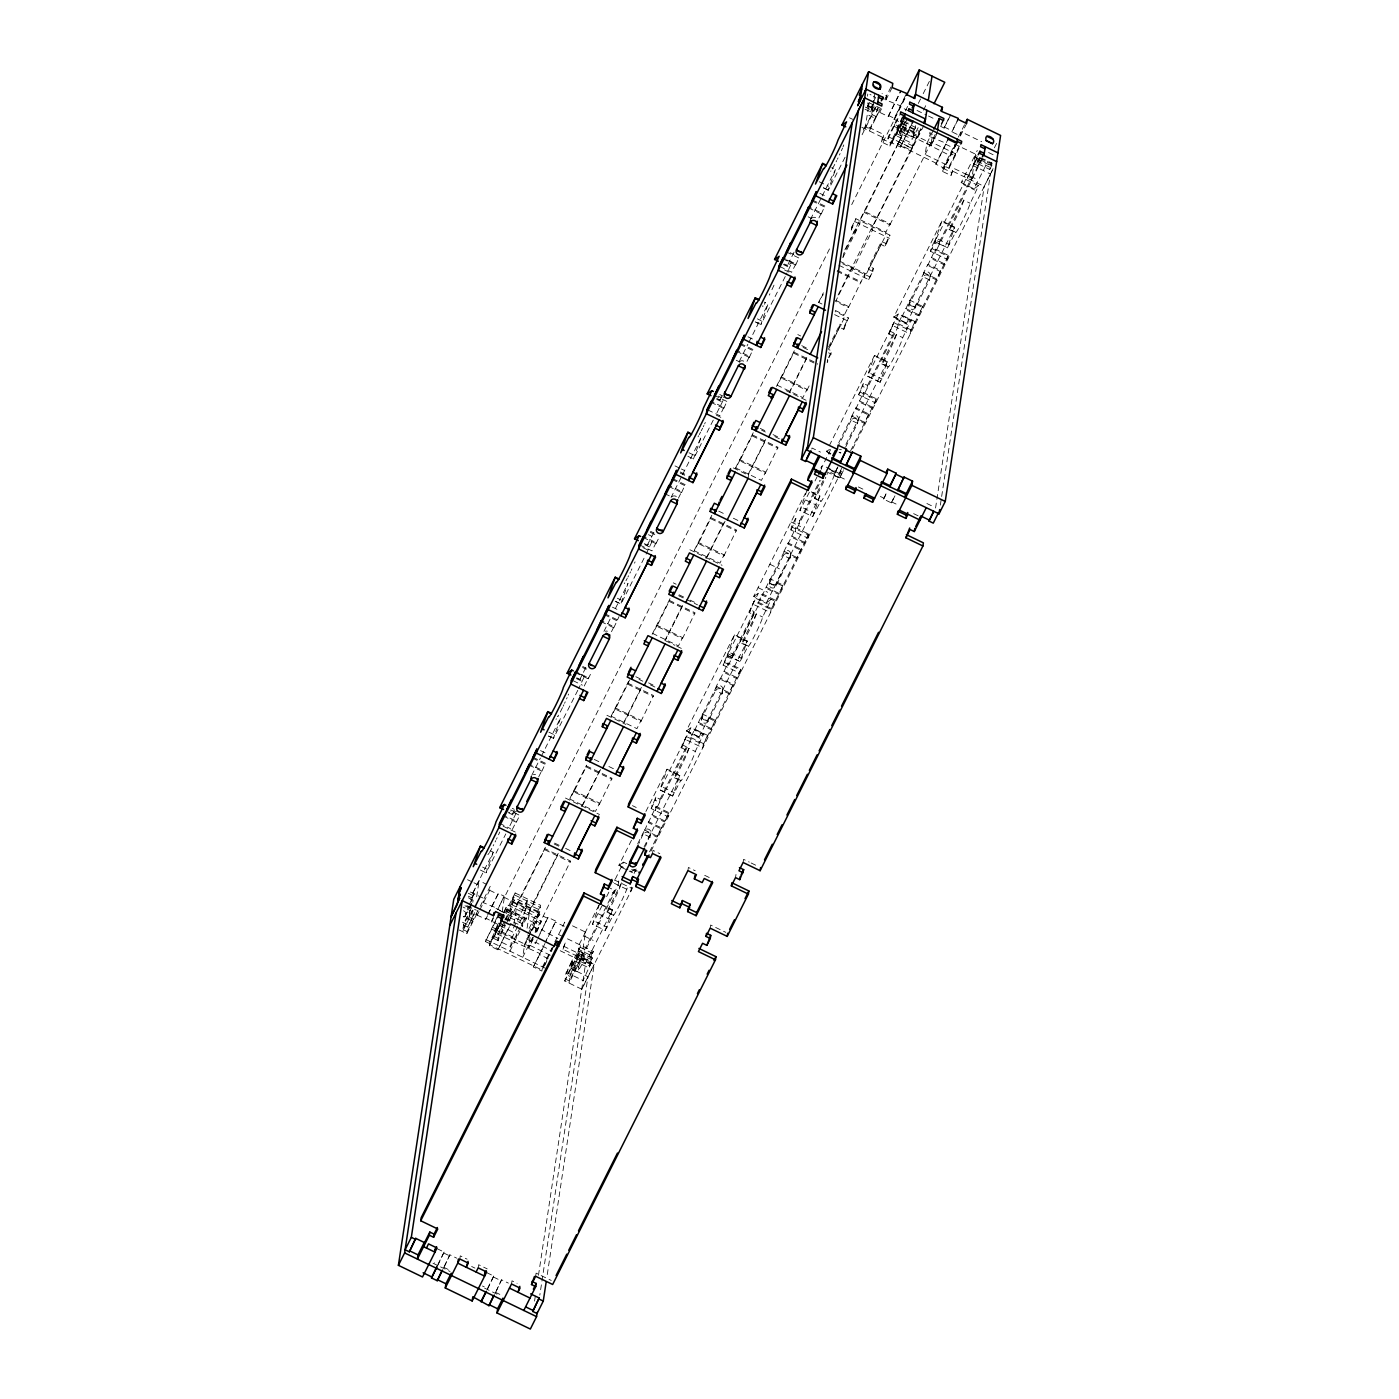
<?xml version="1.0" encoding="UTF-8"?>
<svg xmlns="http://www.w3.org/2000/svg" width="1399" height="1399" viewBox="0 0 1399 1399"><rect width="100%" height="100%" fill="white"/><g stroke="black" fill="none" stroke-linecap="round" stroke-linejoin="round"><path stroke-width="0.75" stroke-dasharray="5 3.75" d="M647.265 545.068L653.998 532.407M631.474 840.257L618.953 865.212L624.741 868.114M686.384 730.925L690.949 727.69L703.714 733.845L699.15 737.081L686.349 730.803L734.475 634.796L747.241 640.952L740.001 661.622L748.133 645.988A16.578 1.119 -64.2 0 0 754.848 635.163A16.578 1.119 -64.2 0 0 762.647 617.029L771.111 599.437L766.547 602.672L753.729 596.376L805.404 493.322M699.115 737.063L747.241 640.952M753.729 596.376L758.345 593.263L775.203 601.238L775.361 600.188L762.595 594.033L758.45 602.304L757.821 606.484L727.393 667.183L728.022 663.004L740.788 669.159L740.158 673.339L723.108 665.102L727.725 653.7L731.974 655.746L731.502 658.894L727.253 656.831L727.725 653.7M766.495 602.654L782.601 570.407M830.289 453.381L826.424 451.545L828.33 447.575M893.839 317.118L898.403 313.883L911.186 320.039L906.604 323.291L893.804 316.996L941.929 220.99L954.695 227.163L947.455 247.815L955.587 232.199A16.613 1.119 -64.2 0 0 956.461 231.832L957.318 230.538A16.578 1.119 -64.2 0 0 964.471 216.897A16.578 1.119 -64.2 0 0 969.892 204.132L978.566 185.63L965.8 179.457L961.183 182.57L975.575 154.187L956.706 145.076M906.569 323.274L954.695 227.163M978.566 185.63L973.949 188.813L988.009 161.2M788.179 542.987L788.022 544.036L800.788 550.209L800.945 549.16L788.179 542.987L784.035 551.276L783.405 555.455L769.572 583.033A3.55 3.463 8.6 0 0 771.216 587.685A3.55 3.463 8.6 0 0 775.955 586.129L776.113 585.079M769.572 583.033L775.955 586.129L789.945 557.484M463.261 916.765L464.8 916.8L468.228 906.937M471.253 903.929L464.8 916.8L465.447 912.165L463.559 910.732M459.257 930.02L466.829 933.675L467.144 931.577L462.877 929.531L469.102 917.114L469.784 912.585L474.051 914.631L467.826 927.047L463.559 925.001L469.784 912.585M471.533 901.026L471.515 899.54L467.441 897.196M468.35 896.182L472.005 897.948L472.74 893.069L493.235 852.201L489.405 850.347M467.826 927.047L474.366 912.55L463.017 907.059M471.358 903.142L469.225 917.167L472.792 910.084M471.655 901.148L472.862 893.122L479.088 880.705L486.572 884.325M472.792 902.338L473.107 900.256L467.633 897.616M469.155 905.101L474.086 893.804L472.005 897.948M476.674 896.742L479.088 880.705M474.051 914.631L474.366 912.55M487.534 915.698L485.75 919.248L477.234 915.138L477.863 910.959M479.909 909.822L489.685 890.306L490.315 886.127L478.808 909.105M485.75 919.248L485.908 918.216L516.826 934.182L516.144 938.712L491.993 927.047L491.748 929.163M501.332 920.577L489.702 943.608L485.453 941.562L498.289 914.666M509.463 926.75L497.904 949.816L489.388 945.707L490.035 941.527L498.743 924.144M437.73 1265.535L444.113 1252.07L435.596 1247.96M488.408 913.932L498.359 893.384L504.095 896.147L497.712 909.612L504.095 896.147M449.848 1254.833L443.466 1268.298L449.848 1254.833L456.651 1258.138M520.288 927.292L510.6 946.598L493.585 938.379L493.899 936.281L498.149 938.344L504.374 925.928L505.056 921.399M503.29 924.931L498.831 933.798L494.581 931.751L498.464 922.571M491.679 929.146L495.998 931.227L495.613 933.29L539.752 953.488L539.594 954.538L548.111 958.647M495.841 932.276L495.998 931.227M502.171 911.781L504.322 897.546L830.184 247.571M503.518 816.107L516.283 822.28L516.441 821.23L503.675 815.057M497.904 949.816L508.729 927.485M504.357 912.235L507.347 904.838L541.396 921.276L536.639 932.241M509.97 917.692L522.736 923.865L525.132 917.622L512.366 911.466L509.97 917.692L509.603 920.14L545.033 848.738L570.565 861.067L535.345 932.049M507.05 920.594L510.6 913.512L511.282 908.983L507.033 906.919M511.912 904.786L513.993 900.659L539.524 912.987L537.461 917.132L511.912 904.786L513.083 897.126L539.979 910.119L539.21 915.086L531.463 930.527M459.799 1258.995L460.271 1255.865L467.091 1259.152M504.969 920.122L513.993 900.659M538.3 911.553L512.768 899.225L515.147 892.982L540.696 905.328L537.461 917.132M514.01 924.057L517.088 903.719L545.47 847.112M529.102 765.078L541.868 771.234L542.025 770.184L529.259 764.029M541.868 771.234L545.488 763.294L532.722 757.121M505.686 918.251L522.369 926.295L523.051 921.766L506.036 913.547M527.091 928.184L529.854 909.892L558.236 853.285M537.181 939.691L535.397 943.241L526.898 939.131L527.528 934.952M478.178 1267.879L478.65 1264.731L487.167 1268.858M530.029 937.452L528.909 944.885L553.06 956.549M533.386 937.243L528.63 948.19L533.071 939.324M535.135 932.468L536.814 921.311L541.081 923.375M535.397 943.241L535.555 942.192L551.713 951.128L552.343 946.931M542.2 968.965L541.885 971.063L533.369 966.954L544.98 943.468M487.377 1289.511L493.76 1276.045L486.957 1272.758M538.073 937.925L548.006 917.359L555.805 921.137L545.872 941.684M557.799 854.911L522.369 926.295M501.559 1279.823L495.176 1293.288L501.559 1279.823L508.379 1283.11M575.444 672.657L588.21 678.83L588.367 677.781L575.601 671.607M573.905 791.851L574.062 790.802L599.611 803.148L599.454 804.18L573.905 791.851L586.513 765.987L612.045 778.316L599.454 804.18M511.527 1283.985L511.999 1280.837L517.105 1283.303M563.01 949.291L565.546 942.017L563.01 949.291L594.19 964.348L546.852 1277.339M601.028 621.628L613.794 627.784L613.951 626.735L601.185 620.579M613.794 627.784L619.075 616.539M632.785 887.438L581.792 989.215L564.706 980.961L571.247 966.447L575.636 968.58L581.862 956.164L585.499 932.101L572.331 925.736M572.261 959.836L571.929 961.917L576.196 963.981L569.97 976.397L565.721 974.334L572.261 959.836L589.276 968.056L591.917 950.621L612.465 909.787L599.699 903.632M571.247 966.447L571.054 968.615L587.965 976.764L539.822 1295.124M578.119 951.303C590.256 951.495 581.547 966.394 577.332 971.466C562.59 969.559 579.763 952.317 580.55 945.234L578.469 949.361L591.235 955.534L593.316 951.407L566.105 938.152M577.28 956.199L577.595 954.101L581.862 956.164M615.403 709.101L615.56 708.051L641.092 720.38L640.934 721.429L615.403 709.101L629.672 679.914M618.76 880.933L618.131 885.112L569.026 983.042L570.355 974.334L578.959 955.692L591.725 961.847L583.051 980.472M579.571 951.687L577.175 957.913L589.941 964.068L592.337 957.843L579.571 951.687L564.706 980.961M581.442 958.21L581.914 955.062L614.423 890.236L610.174 888.19M535.642 1276.273L536.114 1273.142L551.258 1280.452M534.558 1301.087L535.869 1292.484M538.475 1275.276L585.691 963.037L591.917 950.621M571.264 968.23L577.647 971.308C584.082 963.894 561.244 960.676 578.312 966.954L584.537 954.538L590.92 957.633L593.316 951.407M643.208 537.478L655.974 543.651L656.131 542.602L643.365 536.429M640.777 689.392L624.181 722.496M614.423 890.236L613.951 893.366L609.684 891.32M656.9 626.332L657.058 625.283L682.59 637.629L682.432 638.661L656.9 626.332L669.491 600.451L695.041 612.797L682.432 638.661M668.792 486.45L681.558 492.605L681.715 491.574L668.949 485.401M681.558 492.605L685.178 484.666L672.412 478.51M640.934 721.429L653.543 695.548L628.011 683.219M631.526 887.106L630.897 891.285L613.846 883.049L614.318 879.901L631.334 888.138M648.489 821.615L648.332 822.664L661.097 828.838L661.272 827.788L648.489 821.615L639.081 843.265M648.332 822.664L656.096 806.454L668.862 812.609L668.232 816.789L651.182 808.552L655.799 797.15L660.066 799.196L659.594 802.344L655.327 800.28L655.799 797.15M682.275 606.624L665.662 639.728M637.699 843.807L644.152 830.919A3.55 3.463 8.6 0 1 648.909 829.362A3.55 3.463 8.6 0 1 650.535 834.014L645.464 846.343M650.413 835.903L650.885 832.755M656.096 806.454L655.466 810.633L690.039 741.662L690.686 737.483L694.831 729.211L707.597 735.367L707.439 736.416L694.673 730.243L694.831 729.211M698.381 543.564L698.538 542.532L724.087 554.861L723.913 555.91L698.381 543.564L710.989 517.7L736.521 530.029L723.913 555.91M652.511 853.495L653.001 850.365L659.803 853.652M661.272 827.788L656.953 837.109L650.57 834.031M710.972 402.3L723.738 408.473L723.895 407.424L711.129 401.251M723.738 408.473L727.358 400.534M668.862 812.609L664.56 821.93L651.794 815.774M682.082 744.723L686.349 746.786L685.86 749.916L681.61 747.87L686.227 736.451L703.26 744.67L740.596 670.191L723.58 661.972M681.61 747.87L686.227 736.451M736.556 351.271L749.322 357.445L749.497 356.395L738.55 351.097M749.322 357.445L752.942 349.488L740.176 343.332M694.673 730.243L702.438 714.032L715.204 720.205L715.046 721.237L708.663 718.159A3.55 3.463 8.6 0 1 703.889 719.716A3.55 3.463 8.6 0 1 702.246 715.064L716.078 687.469A3.55 3.463 8.6 0 1 720.817 685.912A3.55 3.463 8.6 0 1 722.461 690.564L728.879 693.659L733.181 684.338L720.415 678.165L716.271 686.437L715.623 690.634L701.773 718.194A3.55 3.463 8.6 0 0 703.4 722.846A3.55 3.463 8.6 0 0 708.156 721.289L722.024 693.712L722.811 689.305M739.879 460.813L740.036 459.764L765.568 472.11L765.41 473.142L739.879 460.813L752.487 434.932L778.019 447.278L765.41 473.142M701.424 719.453L702.123 715.851M702.438 714.032L701.808 718.212L708.191 721.289L708.628 718.142M707.597 735.367L703.452 743.638L702.823 747.835L685.755 739.599M687.923 870.598L688.395 867.467L695.216 870.755M748.028 478.388L748.657 474.209L765.253 441.105M715.204 720.205L710.902 729.526L698.118 723.353M733.181 684.338L733.024 685.388L720.258 679.214L720.415 678.165M720.258 679.214L728.022 663.004M722.339 691.351L721.989 693.694A3.55 3.463 8.6 0 0 720.345 689.042A3.55 3.463 8.6 0 0 715.606 690.616L722.024 693.712M782.898 258.85L795.664 265.023L795.821 263.974L783.055 257.801M795.664 265.023L799.284 257.084M781.359 378.045L781.516 377.013L807.066 389.342L806.908 390.391L781.359 378.045L793.967 352.181L817.681 363.635M740.788 669.159L736.486 678.48L723.72 672.324M731.502 658.894L753.659 614.756L749.409 612.71L754.026 601.29L771.059 609.509L808.395 535.03L791.379 526.811L795.524 518.539L799.773 520.585L799.301 523.733L795.052 521.67L795.524 518.539M749.409 612.71L754.026 601.29M753.659 614.756L754.148 611.625L749.881 609.562M710.167 928.167L710.64 925.036L725.784 932.346M762.595 594.033L762.438 595.082L770.202 578.854L782.968 585.027L782.81 586.076L776.428 582.981A3.55 3.463 8.6 0 1 771.688 584.555A3.55 3.463 8.6 0 1 770.045 579.903L783.877 552.308A3.55 3.463 8.6 0 1 788.616 550.751A3.55 3.463 8.6 0 1 790.26 555.403L789.788 558.533L783.405 555.455A3.55 3.463 8.6 0 1 788.144 553.882A3.55 3.463 8.6 0 1 789.788 558.533M808.482 207.821L821.248 213.977L821.405 212.945L808.639 206.772M821.248 213.977L824.868 206.038L813.921 200.756M769.223 584.292L770.202 578.854M806.733 358.354L790.138 391.458M775.361 600.188L771.216 608.478L770.587 612.657L753.554 604.438M775.955 586.129L776.428 582.981L819.919 495.998L807.153 489.825M822.857 295.294L823.014 294.245L818.87 302.516L822.507 304.283M735.524 877.61L735.996 874.462M782.968 585.027L778.666 594.348L765.9 588.175M788.022 544.036L795.786 527.825L808.552 533.981L807.923 538.178L790.907 529.941L791.379 526.811M743.096 862.484L743.586 859.336L749.252 862.081M790.138 557.292L790.61 554.144M795.786 527.825L795.157 532.005L820.828 480.801M811.822 449.044L811.98 447.995L820.479 452.122M800.945 549.16L796.643 558.481L790.26 555.403L790.103 556.452M827.701 359.316L827.211 362.446L831.845 351.027L829.012 349.663M843.072 257.014L843.545 253.884L855.996 229.051L851.729 227.005L855.873 218.716L889.939 235.172L885.305 246.574L881.055 244.528L881.527 241.38L885.777 243.443L885.305 246.574M867.467 96.216L867.782 94.048M865.054 128.865L869.111 102.757L880.338 108.178L879.709 112.375L888.208 116.484L900.659 91.652M855.996 229.051L855.506 232.199L851.257 230.136L851.729 227.005M808.552 533.981L804.25 543.302L791.484 537.146M865.019 109.209L870.493 111.85L872.889 105.624L867.415 102.984M867.45 106.079L871.105 107.845L871.42 105.747L867.765 103.998M839.557 327.279L840.03 324.148L844.297 326.212L843.807 329.342L839.557 327.279L827.106 352.111M851.257 230.136L855.873 218.716M873.815 100.378L871.699 114.403L865.474 126.819L869.723 128.865L869.409 130.964L880.845 107.845M874.113 98.367L875.022 92.351M835.78 300.418L848.546 306.573L844.401 314.862L843.772 319.042L828.68 349.138M821.3 469.242L821.773 466.112L820.111 469.417M875.512 118.495L879.376 109.297M874.13 106.079L872.259 109.804L876.508 111.868L877.873 107.706M864.512 211.494L864.355 212.526L889.886 224.872L890.044 223.823L864.512 211.494L860.35 219.765L859.72 223.945L842.758 257.801M875.127 107.251L871.577 114.333L875.949 116.449L875.634 118.548L866.051 113.914M923.865 125.473L873.133 225.921L872.486 230.118L851.746 271.493L852.376 267.314L835.623 301.467L848.389 307.623L848.546 306.573M843.807 329.342L848.441 317.923L835.203 311.54M908.685 110.941L900.169 106.831L900.326 105.782L885.917 99.959L886.564 95.762L882.052 93.593M904.471 117.044L889.939 146.021L881.422 141.911L883.976 134.636L865.544 125.718L861.714 133.342M848.389 307.623L865.142 273.47L839.61 261.141M881.422 141.911L883.976 134.636M843.265 470.851L839.697 477.933L833.961 475.17L837.686 467.021M888.208 116.484L900.816 90.603M865.142 273.47L864.512 277.667L885.27 236.274L885.899 232.094L890.044 223.823M912.813 122.203L900.379 147.035L891.863 142.925L892.23 140.862L887.98 138.816L888.295 136.717L898.91 115.4M838.98 265.32L868.709 279.678L872.854 271.406L868.604 269.36L869.076 266.212L881.527 241.38M841.481 468.333L838.351 477.479L825.585 471.306M868.709 279.678L873.326 268.276L869.076 266.212M839.697 477.933L843.422 469.802M889.939 146.021L890.411 142.873L902.04 119.702M898.455 128.446L894.136 126.365L894.451 124.266L918.601 135.93L919.3 131.401L893.944 119.247L905.66 95.149M894.206 126.4L894.521 124.301M872.854 271.406L873.326 268.276M855.961 407.808L855.786 408.858L868.569 415.031L868.727 413.982L855.961 407.808L851.799 416.098L851.169 420.277L838.263 446.019M888.295 136.717L912.393 148.346L913.075 143.817L896.042 135.598L896.357 133.5L900.624 135.563L906.849 123.147M900.624 135.563L901.306 131.034L897.039 128.97L902.705 116.239M898.403 128.428L898.088 130.509L906.587 134.619L906.762 133.587L950.568 155.866L950.883 153.785L955.202 155.866L955.534 153.768L931.384 142.103L932.503 134.671M855.786 408.858L863.568 392.647L876.334 398.802L875.687 402.999L858.636 394.763L863.27 383.343L867.52 385.407L867.048 388.537L862.781 386.474L863.27 383.343M920.682 128.656L910.679 150.06L897.913 143.887L907.916 122.482M918.129 127.659L912.305 139.253L899.54 133.08L902.775 121.276M896.042 135.598L902.582 121.101L915.541 127.431L912.305 139.253M912.76 145.916L899.977 139.743L864.355 212.526M858.339 418.966L857.552 423.355L844.646 449.114M900.379 147.035L912.97 121.171M863.568 392.647L862.921 396.826L897.511 327.856L898.141 323.676L902.285 315.405L915.051 321.56L914.894 322.609L902.128 316.454L902.285 315.405M868.727 413.982L864.407 423.302L858.024 420.225A3.55 3.463 8.6 0 0 856.363 415.555A3.55 3.463 8.6 0 0 851.606 417.129L838.701 442.871M913.792 129.477L901.026 123.322L900.711 125.403L913.477 131.576L915.733 125.63M876.334 398.802L872.014 408.141L859.248 401.968M889.537 330.933L893.804 332.979L893.331 336.127L889.064 334.064L893.699 322.644L910.714 330.881L948.05 256.384L931.034 248.165L935.179 239.894L939.446 241.957L938.956 245.087L934.707 243.024L935.179 239.894M889.064 334.064L893.699 322.644M933.063 130.946L926.837 143.363L925.159 154.52L949.309 166.184L948.994 168.282L944.727 166.219L955.342 144.901M954.817 144.167L954.188 148.346L945.672 144.237L945.829 143.188L929.356 136.35L929.985 132.171M902.128 316.454L909.892 300.225L922.658 306.398L922.501 307.448L916.118 304.352A3.55 3.463 8.6 0 1 911.344 305.909A3.55 3.463 8.6 0 1 909.7 301.257L923.532 273.679A3.55 3.463 8.6 0 1 928.289 272.106A3.55 3.463 8.6 0 1 929.915 276.757L936.333 279.852L940.635 270.532L927.869 264.359L923.725 272.648L923.095 276.827L909.228 304.405A3.55 3.463 8.6 0 0 910.871 309.039A3.55 3.463 8.6 0 0 915.611 307.483L929.478 279.905L930.265 275.498M926.837 143.363L931.104 145.426L937.645 130.911M908.878 305.647L909.35 302.516M909.892 300.225L909.263 304.405L915.646 307.5L916.083 304.352M894.975 495.823L891.425 502.923L883.626 499.146L886.441 492.78M956.794 143.45L944.342 168.282L935.844 164.173L948.452 138.291M915.051 321.56L910.906 329.849L910.277 334.029L893.209 325.792M940.688 126.4L944.098 128.043L950.481 114.596M922.658 306.398L918.356 315.719L905.59 309.546M891.425 502.923L894.258 496.558M940.635 270.532L940.478 271.581L927.712 265.408L927.869 264.359M971.466 180.261L971.938 177.113L953.488 168.212L950.953 175.487L942.436 171.377L942.909 168.23L954.52 145.059M927.712 265.408L935.476 249.197L948.242 255.352L947.613 259.549L930.562 251.313L931.034 248.165M944.342 168.282L944.727 166.219M966.639 123.514L960.414 135.93L951.897 131.821L958.28 118.355M935.476 249.197L934.847 253.376L982.011 159.276M950.953 175.487L953.488 168.212M955.15 155.831L955.465 153.733M960.414 135.93L961.043 131.751L981.731 141.736M948.242 255.352L943.94 264.673L931.174 258.518M973.529 165.834L973.844 163.735L967.304 178.25L977.849 156.898M977.271 156.583L973.407 165.764L990.422 174.001L939.831 508.571M980.437 157.65L978.653 161.2L974.404 159.154L974.718 157.055L991.751 165.274M967.618 176.152L971.868 178.215L975.505 154.152M976.957 163.281L979.352 157.055L992.118 163.211L989.723 169.454L976.957 163.281L979.737 157.755M971.868 178.215L978.093 165.799L979.317 157.772M935.564 508.029L984.196 186.417L993.098 168.667M990.335 165.432L990.649 163.351L977.884 157.178L977.569 159.276L990.335 165.432L991.716 162.686M776.27 584.03L776.428 582.981M577.804 690.302L553.374 738.445L560.614 717.792L557.432 716.236M713.263 420.12L693.449 459.064L700.689 438.394L696.859 436.54M672.604 796.048L659.838 789.875L667.078 769.205L679.844 775.378L672.604 796.048L680.736 780.415A16.578 1.119 -64.2 0 0 687.451 769.59A16.578 1.119 -64.2 0 0 695.268 751.438L703.714 733.845M785.276 276.512L760.829 324.638L768.068 303.985L764.239 302.132M734.458 634.884L727.235 655.449L758.345 593.263M845.066 157.23L828.225 190.229L835.465 169.559L831.636 167.723M880.058 382.242L867.293 376.069L874.532 355.416L887.298 361.572L880.058 382.242L888.208 366.608A16.578 1.119 -64.2 0 0 894.905 355.801A16.578 1.119 -64.2 0 0 902.722 337.649L911.186 320.039M887.298 361.659L844.192 447.802M941.912 221.077L934.689 241.66L947.455 247.815M578.102 673.164L584.485 676.259L578.696 688.535M690.949 727.69L659.926 789.84L671.013 795.157M626.752 863.638L623.569 862.099L613.619 882.647M786.623 259.882L791.939 262.452L786.151 274.729M898.403 313.883L867.38 376.051L878.467 381.35M965.8 179.457L934.759 241.625L945.846 246.923M493.182 852.393L485.995 872.871L505.808 833.909M612.447 909.875L605.225 930.457L592.442 924.162L599.559 904.104M700.637 438.587L671.083 497.449M819.901 496.085L812.679 516.651L799.896 510.373L807.013 490.297M747.101 641.424L737.535 636.807M612.325 910.259L602.759 905.643M679.722 775.85L670.138 771.216M887.176 362.044L877.593 357.427M954.555 227.635L944.99 223.001M636.125 868.936L634.097 873.448M869.111 102.757L865.894 110.276M830.604 449.551L821.091 468.857M841.376 150.742L841.971 149.378A16.403 1.102 -64.2 0 0 842.513 148.102M516.021 813.414L508.641 828.26M723.091 400.464L716.096 414.471M976.677 151.704L977.289 150.445M646.093 554.109L651.882 541.833L647.3 545.085L644.082 543.546M514.412 809.951L512.489 813.886L509.288 812.242M531.742 775.378L540.399 758.101M541.361 756.177L560.614 717.792M585.656 667.848L579.868 679.477L584.485 676.259M603.948 631.369L611.643 616.015M615.49 608.32L628.011 583.366L620.771 604.036L621.558 602.917L645.201 555.893M721.867 396.144L719.943 400.097L724.56 396.879M739.197 361.589L747.853 344.294M748.815 342.388L768.068 303.985M794.072 252.135L787.34 265.67L791.939 262.452M810.441 219.486L835.465 169.559M464.8 916.8L469.469 907.496M873.501 101.62L876.036 96.566M871.105 107.845L872.486 105.082M471.253 908.196L463.891 922.903L462.562 931.629L474.121 908.581M870.493 111.85L874.183 104.505M512.296 829.502L516.441 821.23M538.72 776.812L542.025 770.184M584.222 686.052L588.367 677.781M611.468 631.701L613.951 626.735M656.131 542.602L651.986 550.874L639.221 544.718M678.393 498.184L681.715 491.574M723.895 407.424L719.751 415.695L706.985 409.54M746.996 361.362L749.497 356.395M795.821 263.974L791.677 272.245L778.911 266.09M818.922 217.912L821.405 212.945M516.283 822.28L519.746 815.372L510.618 810.965M588.21 678.83L591.655 671.922M655.974 543.651L659.436 536.744M862.081 134.741L876.508 105.939M876.508 111.868L878.24 108.422M467.144 931.577L473.369 919.178L473.177 921.329L463.594 916.695M477.933 910.364L473.492 919.23L469.102 917.114M869.723 128.865L875.949 116.449M884.78 99.312L891.845 85.217M466.829 933.675L478.51 910.679M477.234 915.138L479.018 911.588M879.709 112.375L881.475 108.825M885.917 99.959L892.142 87.542M487.691 914.666L498.359 893.384M491.644 920.979L493.427 917.429M491.486 922.028L493.27 918.478M893.944 119.247L906.395 94.415M851.711 204.639L905.538 97.283M485.453 941.562L497.957 916.765M887.98 138.816L900.361 113.949M503.797 911.921L507.347 904.838M905.363 110.923L909.805 102.057M494.581 931.751L499.023 922.885M897.039 128.97L903.264 116.554M505.074 913.092L515.147 892.982M892.23 140.862L901.953 121.328M501.996 919.825L489.545 944.657L542.043 970.014L546.887 960.361M489.388 945.707L500.947 922.641M891.863 142.925L904.314 118.093M493.585 938.379L500.125 923.865L504.374 925.928M500.003 926.138L501.769 922.588M512.454 901.306L506.228 913.722L506.858 909.542L533.753 922.536L533.106 926.715L541.623 930.825L541.78 929.775L557.939 938.712M902.46 123.357L904.244 119.807M503.99 922.063L499.163 931.717L497.834 940.425L505.581 924.984M899.54 133.08L905.345 121.486M505.948 919.615L511.282 908.983M901.306 131.034L907.531 118.618M506.543 923.043L512.366 911.466M897.913 143.887L899.977 139.743M569.935 798.322L586.566 765.131M611.031 716.34L628.641 681.208M652.126 634.359L670.733 597.268M694.219 550.419L711.829 515.287M735.314 468.455L753.904 431.364M776.41 386.474L794.999 349.383M818.485 302.534L823.381 292.776M844.909 249.844L907.531 124.913M918.304 103.439L922.221 95.639M923.2 93.681L931.017 78.064M574.062 790.802L569.918 799.091L595.449 811.42L599.611 803.148M615.56 708.051L611.415 716.323L636.947 728.652L641.092 720.38M657.058 625.283L652.896 633.555L678.445 645.901L682.59 637.629M698.538 542.532L694.394 550.804L719.925 563.132L724.087 554.861M740.036 459.764L735.891 468.035L761.423 480.382L765.568 472.11M781.516 377.013L777.372 385.285L802.904 397.613L807.066 389.342M513.398 928.114L527.913 899.155L524.695 910.959L526.758 906.832L526.444 908.913L518.697 924.372M923.462 110.171L927.345 102.442M913.477 131.576L915.541 127.431M517.735 926.295L511.929 937.89L509.918 951.128L521.6 927.817M521.25 925.351L525.132 917.622M581.722 806.436L600.311 769.345M623.797 722.514L641.407 687.364M664.892 640.532L682.52 605.4M706.005 558.551L724.595 521.46M748.08 474.611L765.69 439.478M789.176 392.629L806.786 357.497M838.106 295.049L921.276 129.128M582.683 805.247L600.94 768.838M707.16 556.977L725.416 520.55M529.067 928.499L540.696 905.328M528.42 933.168L539.979 910.119M526.898 939.131L528.665 935.581M529.556 933.815L539.332 914.299L547.848 918.409M929.356 136.35L931.139 132.8M530.501 932.468L524.695 944.045L522.684 957.301L534.366 933.99M524.38 946.144L529.714 935.494M532.372 930.178L536.814 921.311M806.908 390.391L809.776 384.655M828.54 347.074L840.03 324.148M889.886 224.872L936.631 131.628M536.062 931.909L541.396 921.276M941.195 123.829L943.853 118.495M868.604 269.36L881.055 244.528M931.104 145.426L937.313 133.01M940.88 125.91L943.538 120.594M540.014 933.325L548.006 917.359M828.523 357.654L831.845 351.027M844.297 326.212L848.441 317.923M885.777 243.443L889.939 235.172M944.098 128.043L950.323 115.627M545.138 942.419L555.805 921.137M951.897 131.821L958.123 119.405M533.369 966.954L544.928 943.888M935.844 164.173L948.295 139.34M554.843 941.964L564.794 922.116L564.164 926.295L555.648 922.186M958.367 137.067L965.712 122.43M542.515 966.866L552.203 947.56M543.092 967.199L554.721 944.168M942.436 171.377L955.989 144.342M544.561 965.73L547.219 960.414M949.309 166.184L961.69 141.334M948.994 168.282L961.375 143.415M585.499 932.101L579.203 944.482L575.636 968.58L569.288 980.926L565.021 978.863M598.824 905.363L583.575 935.756L593.159 940.39M645.901 811.455L667.078 769.205M829.292 445.651L874.532 355.416M565.721 974.334L571.929 961.917M974.404 159.154L976.187 155.604M571.369 966.517L577.595 954.101M602.06 905.713L592.459 924.284M606.624 896.619L609.457 890.988M809.356 492.221L799.913 510.495M815.022 480.941L816.911 477.181M651.182 808.552L655.327 800.28M723.108 665.102L727.253 656.831M790.907 529.941L795.052 521.67M858.636 394.763L862.781 386.474M930.562 251.313L934.707 243.024M578.959 955.692L576.895 959.819L589.661 965.992L591.725 961.847M660.066 799.196L686.349 746.786M867.52 385.407L893.804 332.979M939.446 241.957L971.938 177.113M799.773 520.585L819.954 480.277M977.971 165.729L981.538 158.647M613.374 915.261L606.991 912.165A16.491 1.119 -64.2 0 1 606.974 911.746L621.488 882.786M680.736 780.415L674.353 777.337L688.885 748.36L695.268 751.455M748.133 645.988L741.75 642.91L756.264 613.951L762.647 617.029M838.001 466.741L835.325 472.058A16.578 1.119 -64.2 0 1 827.526 490.192A16.578 1.119 -64.2 0 1 820.811 501.017L814.428 497.939L823.137 480.557M888.208 366.608L881.807 363.53L896.339 334.553L902.722 337.649M955.587 232.199L949.204 229.104L963.719 200.144L970.102 203.222M994.374 147.857L997.487 141.649M644.082 846.885L679.844 775.378M444.113 1252.07L437.887 1264.486L434.477 1262.842M605.225 930.457L613.357 914.824A16.578 1.119 -64.2 0 0 619.407 905.31A16.578 1.119 -64.2 0 0 627.661 886.774M812.679 516.651L820.811 501.034M833.961 475.17L837.529 468.07M592.337 957.843L590.256 961.987L577.437 955.779M989.723 169.454L993.412 162.092M649.538 851.834L668.687 813.641L651.654 805.422M840.712 470.501L838.788 474.331L831.233 470.676M850.575 450.898L876.141 399.852L859.108 391.615M581.739 989.18L594.19 964.348M650.972 851.152L842.146 469.819M852.691 448.817L992.853 169.296M493.76 1276.045L487.534 1288.462L482.428 1285.996M883.626 499.146L886.284 493.83M731.974 655.746L754.148 611.625M826.442 451.545L829.502 449.376M517.105 810.668L512.524 813.903L508.694 812.067M618.988 865.334L623.569 862.099M634.814 869.339L631.753 871.507L628.536 869.828M487.866 854.597L488.303 854.212A16.578 1.119 -64.2 0 0 489.02 853.215M607.096 912.2L607.533 911.816A16.596 1.119 -64.2 0 0 613.671 900.939A16.596 1.119 -64.2 0 0 620.422 886.074L621.051 884.343A16.596 1.119 -64.2 0 0 621.418 883.171M869.916 94.415L871.087 94.94M917.01 110.469L926.61 115.12M928.534 116.047L936.211 119.754M944.255 127.012L952.054 130.772M988.603 152.543L993.395 154.852M867.363 105.205L876.823 109.769M888.365 115.435L894.118 118.198M865.351 107.111L870.808 109.769M977.271 161.182L990.055 167.355M901.935 126.854L914.701 133.01M897.371 126.889L931.419 143.328M973.721 163.683L978.093 165.799M899.854 130.981L912.638 137.154M849.525 117.796L852.708 119.335M965.555 173.843L975.138 178.477M898.228 141.789L910.994 147.962M861.784 127.274L883.503 137.767M900.536 145.986L936.001 163.123M953.016 171.343L984.196 186.417M881.912 138.763L890.411 142.873M942.909 168.23L951.425 172.357M961.183 182.57L973.966 188.865M963.561 184.651L974.736 190.037M949.221 229.541L955.604 232.619M819.219 181.748L828.54 186.242M938.187 239.212L949.361 244.615M819.901 193.359L827.194 196.892M860.35 219.765L885.899 232.094M931.332 257.468L944.098 263.642M811.945 200.914L824.711 207.087M855.401 221.864L889.449 238.302M808.132 216.81L811.787 218.576M923.725 272.648L936.491 278.803M842.705 263.764L869.181 276.547M837.284 270.304L860.997 281.759M837.127 271.336L860.84 282.79M790.155 252.677L793.81 254.443M905.748 308.497L918.513 314.67M786.36 251.96L799.126 258.115M784.139 264.026L787.34 265.565L783.545 263.851M893.804 316.996L906.569 323.169M783.335 264.551L789.718 267.629M896.182 319.059L907.356 324.463M898.141 323.676L910.906 329.849M784.454 269.885L790.12 272.63M835.29 310.456L844.401 314.862M834.643 314.635L847.969 321.07M881.842 363.95L888.225 367.045M797.797 334.588L800.63 335.952M828.523 352.793L831.373 354.174M757.419 318.867L761.143 320.668M870.808 373.62L881.982 379.024M755.233 321.822L760.829 324.516L756.037 322.33M801.767 345.658L809.059 349.19M803.096 347.424L808.779 350.17M793.81 353.23L817.523 364.684M747.975 336.809L753.449 339.45M859.406 400.918L872.172 407.092M740.019 344.364L752.784 350.537M736.224 360.26L739.861 362.026M851.799 416.098L864.565 422.253M786.133 390.636L791.817 393.381M793.705 394.291L806.943 400.691M719.768 394.553L722.968 396.092M838.998 452.157L840.589 452.926M718.247 396.127L721.884 397.893M714.434 395.41L727.2 401.583M716.76 398.435L719.943 399.992L716.148 398.26M826.407 451.405L832.79 454.5M716.743 399.362L722.321 402.055M828.785 453.486L830.376 454.255M926.89 503.518L933.693 506.805M760.287 428.426L767.579 431.941M773.052 434.599L780.345 438.114M761.616 430.192L765.393 432.011M774.854 436.593L780.52 439.321M826.214 467.126L838.98 473.299M828.942 468.98L835.325 472.058M716.323 415.171L721.989 417.899M830.726 472.477L834.119 474.121M839.855 476.902L846.675 480.189M880.373 496.47L883.783 498.114M891.583 501.874L898.385 505.161M858.374 486.957L863.305 489.335M913.617 513.643L918.793 516.144M752.33 435.981L777.861 448.327M812.12 492.763L819.779 496.47M814.445 498.376L820.828 501.454M805.964 500.09L815.547 504.724M733.303 467.913L746.541 474.313M688.973 452.769L693.764 455.077M803.411 508.047L814.585 513.433M687.853 456.249L693.449 459.064M675 465.902L680.736 468.682M681.383 468.997L684.583 470.536M791.047 521.967L800.613 526.584M680.211 471.988L687.504 475.52M680.176 473.107L685.86 475.835M791.642 536.097L804.408 542.27M672.254 479.542L685.02 485.715M718.789 511.177L724.262 513.835M733.373 518.242L738.847 520.883M664.805 493.672L670.278 496.313M784.035 551.276L796.8 557.432M710.832 518.749L736.364 531.078M769.835 564.234L779.418 568.868M689.917 549.755L695.583 552.5M697.489 553.409L722.076 565.301M650.465 531.305L654.12 533.054M766.057 587.125L778.823 593.298M650.308 532.354L657.6 535.869M648.454 534.68L651.637 536.219M758.101 587.65L767.684 592.284M644.852 544.718L649.643 547.026M756.107 598.457L767.282 603.843M758.45 602.304L771.216 608.478M642.841 547.586L650.413 551.241M673.321 582.858L676.154 584.24M679.127 594.82L684.583 597.478M690.057 600.119L697.367 603.634M678.62 595.712L697.541 604.84M669.334 601.5L694.883 613.846M741.767 643.33L748.15 646.425M617.361 598.247L621.086 600.049M730.733 653.018L741.907 658.404M615.175 601.203L620.754 603.913L615.98 601.71M727.218 655.327L738.392 660.73M727.235 655.449L740.001 661.622M612.43 607.166L619.74 610.681M665.452 640.742L674.913 645.306M676.801 646.233L682.467 648.961M604.648 613.671L617.414 619.844M723.878 671.275L736.643 677.431M604.473 614.721L617.256 620.894M716.271 686.437L729.036 692.61M635.811 676.714L643.103 680.229M648.576 682.869L655.869 686.402M639.028 679.389L642.806 681.208M650.378 684.863L656.061 687.608M627.854 684.268L653.385 696.597M582.701 666.484L586.356 668.232M698.293 722.304L711.059 728.477M582.544 667.515L586.198 669.282M686.349 730.803L699.115 736.958M576.668 678.742L582.264 681.435M688.728 732.866L699.885 738.27M573.275 680.771L582.386 685.178M690.686 737.483L703.452 743.638M606.939 715.291L625.843 724.42M674.388 777.757L680.771 780.834M548.898 732.149L553.689 734.458M663.353 787.427L674.51 792.831M548.583 736.014L553.374 738.322L548.583 736.136M594.313 759.465L599.786 762.105M608.897 766.512L614.371 769.153M586.356 767.019L611.888 779.365M540.521 750.616L547.813 754.131M651.951 814.725L664.717 820.898M632.453 805.649L636.23 807.485M751.141 862.991L756.824 865.736M532.564 758.171L545.33 764.344M644.344 829.887L657.11 836.06M565.441 798.042L599.489 814.498M704.711 875.337L709.818 877.803M512.314 808.36L513.905 809.129M510.775 809.934L514.43 811.682M633.66 869.286L637.314 871.052M631.683 869.444L637.157 872.084M618.953 865.212L627.889 869.531M508.484 812.767L514.867 815.862M621.331 867.275L632.505 872.679M554.651 843.107L560.125 845.748M565.598 848.389L572.891 851.921M554.161 843.999L559.827 846.727M499.53 823.329L510.478 828.628M503.185 826.232L508.851 828.96M510.757 829.887L516.423 832.615M544.858 849.788L570.407 862.116M606.974 911.746L613.357 914.824M598.51 913.897L608.093 918.513M482.585 867.083L486.31 868.884M595.957 921.854L607.131 927.24M480.399 870.038L485.995 872.871M514.832 895.08L540.381 907.409M467.546 879.709L473.282 882.489M473.929 882.786L477.111 884.343M489.685 890.306L498.201 894.433M503.937 897.196L529.854 909.892M513.678 902.74L539.21 915.086M470.431 892.037L484.089 898.543L483.459 902.722L497.869 908.563M558.568 934.515L564.462 937.365M512.034 913.547L524.817 919.72M506.351 911.449L510.6 913.512M468.298 893.262L473.771 895.902M580.235 947.315L593.001 953.488M496.033 908.441L504.549 912.55M499.408 910.434L504.514 912.9M563.482 946.161L592.022 959.941M504.899 919.073L510.967 921.993M578.644 957.773L591.41 963.946M466.741 905.59L476.359 910.242M560.195 950.725L585.691 963.037M464.958 905.765L470.431 908.406M494.896 929.653L528.944 946.109M462.457 922.221L468.14 924.966M566.035 972.253L583.121 980.507M485.768 939.463L546.782 968.93M443.955 1253.119L449.691 1255.882M471.638 1266.497L474.943 1268.089M493.602 1277.095L501.402 1280.872M443.623 1267.249L448.729 1269.715M495.333 1292.239L502.154 1295.526M433.008 1263.245L438.691 1265.99M440.598 1266.917L450.076 1271.499M484.596 1288.164L499.88 1295.544M873.291 96.199L874.165 97.126M840.939 452.839A3.55 3.463 8.6 0 1 839.557 452.716M841.429 449.691A3.55 3.463 8.6 0 1 839.417 449.359M671.817 496.767A3.55 3.463 8.6 0 1 676.329 496.575M533.404 774.696A3.55 3.463 8.6 0 1 535.52 774.661M605.33 631.246A3.55 3.463 8.6 0 1 607.428 631.211M739.162 362.114A3.55 3.463 8.6 0 1 744.635 361.869M811.088 218.646A3.55 3.463 8.6 0 1 816.561 218.419M950.078 228.754A16.631 1.119 -64.2 0 1 949.204 229.121M963.719 200.144A16.753 1.137 -64.2 0 1 963.299 201.718A16.333 1.102 -64.2 0 1 961.235 206.93L960.606 208.346A16.596 1.119 -64.2 0 1 952.019 225.624A16.718 1.137 -64.2 0 1 950.481 228.177A16.596 1.119 -64.2 0 1 950.078 228.754M896.339 334.553A16.596 1.119 -64.2 0 1 888.522 352.705A16.596 1.119 -64.2 0 1 881.807 363.53M827.456 473.334A16.578 1.119 -64.2 0 1 826.984 474.523M825.83 477.181A16.578 1.119 -64.2 0 1 825.2 478.598M823.836 481.536A16.578 1.119 -64.2 0 1 814.445 497.922M756.264 613.934A16.578 1.119 -64.2 0 1 748.465 632.086A16.578 1.119 -64.2 0 1 741.75 642.91M688.885 748.36A16.578 1.119 -64.2 0 1 681.068 766.495A16.578 1.119 -64.2 0 1 674.353 777.319M773.997 285.169A16.596 1.119 -64.2 0 1 771.304 290.992M769.94 293.79A16.596 1.119 -64.2 0 1 769.293 295.119M765.41 302.429A16.596 1.119 -64.2 0 1 764.326 304.283M763.137 305.996A16.596 1.119 -64.2 0 1 762.577 305.944M499.74 832.02A16.578 1.119 -64.2 0 1 498.516 834.801M497.152 837.739A16.578 1.119 -64.2 0 1 496.47 839.208M495.771 840.624A16.578 1.119 -64.2 0 1 495.106 842.006M493.795 844.611A16.578 1.119 -64.2 0 1 493.13 845.905M491.818 848.406A16.578 1.119 -64.2 0 1 489.475 852.498M568.589 694.061A16.578 1.119 -64.2 0 1 568.169 695.128M567.137 697.594A16.578 1.119 -64.2 0 1 566.543 698.958M565.231 701.843A16.578 1.119 -64.2 0 1 564.549 703.33M563.849 704.781A16.578 1.119 -64.2 0 1 563.167 706.215M562.485 707.597A16.578 1.119 -64.2 0 1 559.862 712.756M558.568 715.151A16.578 1.119 -64.2 0 1 557.956 716.236M556.4 718.806A16.578 1.119 -64.2 0 1 556.015 719.366M635.059 561.891A16.578 1.119 -64.2 0 1 634.516 563.185M631.928 568.903A16.578 1.119 -64.2 0 1 631.246 570.372M630.547 571.806A16.578 1.119 -64.2 0 1 629.882 573.188M628.571 575.776A16.578 1.119 -64.2 0 1 627.906 577.07M627.242 578.347A16.578 1.119 -64.2 0 1 625.948 580.742M624.776 582.806A16.578 1.119 -64.2 0 1 624.251 583.663M705.306 422.463A16.578 1.119 -64.2 0 1 704.606 423.932M703.924 425.401A16.578 1.119 -64.2 0 1 703.225 426.835M702.56 428.216A16.578 1.119 -64.2 0 1 701.249 430.805M700.584 432.099A16.578 1.119 -64.2 0 1 699.273 434.599M698.626 435.754A16.578 1.119 -64.2 0 1 698.031 436.838M843.002 146.912A16.403 1.102 -64.2 0 0 843.422 145.846A16.333 1.102 -64.2 0 0 843.789 144.919M840.099 153.575A16.403 1.102 -64.2 0 1 839.417 155.027M838.053 157.895A16.403 1.102 -64.2 0 1 837.389 159.259M836.742 160.553A16.403 1.102 -64.2 0 1 836.095 161.829M834.783 164.365A16.403 1.102 -64.2 0 1 832.895 167.81M830.971 170.923A16.403 1.102 -64.2 0 1 830.656 171.343M832.79 168.02A16.718 1.137 -64.2 0 1 832.23 168.999M579.886 679.372L576.703 677.955L579.886 679.372M828.208 190.107L821.825 187.029L828.225 190.229M929.478 279.905L923.095 276.827A3.55 3.463 8.6 0 1 927.799 275.253A3.55 3.463 8.6 0 1 929.443 279.887M857.552 423.355L851.169 420.277A3.55 3.463 8.6 0 1 855.891 418.703A3.55 3.463 8.6 0 1 857.517 423.337M650.098 837.162L643.715 834.084A3.55 3.463 8.6 0 1 648.437 832.51A3.55 3.463 8.6 0 1 650.063 837.144"/><path stroke-width="1.5" d="M503.553 809.461L499.723 807.625L547.848 711.619L551.049 713.158M638.329 540.644L634.499 538.79L687.923 432.221L691.106 433.777M711.007 395.672L707.177 393.818L755.303 297.812L758.503 299.351M845.783 126.837L841.953 124.983L868.657 71.699L892.789 83.363L892.142 87.542L906.552 93.383L906.395 94.415L914.911 98.542L919.23 69.95L944.762 82.279L934.007 103.753M873.518 84.919C872.819 87.805 877.61 89.309 879.726 89.204C884.92 84.045 870.545 76.893 873.343 86.126L879.726 89.204L880.391 84.709M879.726 89.204L879.884 88.085M426.45 1248.03L428.531 1243.886L437.03 1247.995L422.515 1276.972L398.4 1265.326L453.748 899.312L480.469 846.028L483.652 847.567M398.4 1265.326L404.626 1252.909L456.022 913.04M459.974 886.896L457.333 904.331L451.108 916.73L459.729 898.088L457.648 902.233M435.596 1247.96L434.967 1252.14L423.617 1246.666L424.247 1242.469L415.73 1238.36L409.347 1251.825L405.098 1249.762L411.323 1237.346L462.247 900.624L493.48 915.715L495.561 911.571L504.077 915.698L501.174 921.486M409.347 1251.825L415.73 1238.36M433.603 1237.276L434.075 1234.128L429.825 1232.082L429.353 1235.212L433.603 1237.276L437.765 1228.987L420.732 1220.767L421.204 1217.637L583.995 892.929L601.01 901.148L600.538 904.296L583.523 896.059L583.995 892.929M424.247 1242.469L418.021 1254.886L417.392 1259.065L429.353 1235.212M442.574 1270.082L437.24 1280.715L431.504 1277.934L436.995 1266.252M503.518 816.107L503.675 815.057L499.53 823.329L498.918 827.526L515.951 835.763L511.807 844.034L507.54 841.971L508.012 838.84L512.279 840.904L511.807 844.034M506.98 809.217L511.282 799.896L511.125 800.928M437.24 1280.715L441.839 1270.799M493.48 915.715L493.969 912.585M517.193 806.104L517.07 807.171A3.55 3.463 8.6 0 0 518.697 811.822A3.55 3.463 8.6 0 0 523.453 810.248M476.097 1272.006L478.178 1267.879L486.695 1271.988L472.163 1300.948L445.284 1287.972L445.914 1283.775L451.247 1273.142M524.957 773.35L529.259 764.029L529.102 765.078M532.564 758.171L536.866 748.85L536.272 753.047L553.287 761.266L557.449 752.994L553.182 750.948M458.365 1258.96L457.718 1263.14L484.614 1276.133L485.243 1271.936M531.34 776.428L530.868 779.575L517.035 807.153L523.418 810.231L537.286 782.671L537.881 778.474M553.287 761.266L557.082 751.508M472.163 1300.948L472.81 1296.768L488.968 1305.704L494.302 1295.054M563.78 801.347L561.296 806.314L565.546 808.377L565.074 811.507L560.824 809.461L564.969 801.172L599.017 817.628L594.872 825.9L590.605 823.854L578.172 848.668L582.421 850.732L578.277 859.003L544.228 842.565L547.184 834.451M575.444 672.657L575.601 671.607L571.439 679.879L570.844 684.076L587.877 692.313L583.715 700.584L579.466 698.521M578.889 665.767L583.208 656.446L583.051 657.478M560.824 809.461L561.296 806.314M488.968 1305.704L493.567 1295.789M583.715 700.584L586.688 692.488M596.866 629.9L601.185 620.579L601.028 621.628M537.216 1312.332L536.569 1316.634L530.343 1329.05L496.995 1312.944L497.624 1308.764L502.958 1298.115M604.473 614.721L608.792 605.4L608.18 609.597L625.213 617.816L629.358 609.544L625.108 607.498L647.195 563.342L647.685 560.195L651.934 562.258L651.462 565.388L647.195 563.342M632.103 741.085L636.353 743.149L636.825 740.001L632.575 737.955L632.103 741.085L619.652 765.918L623.919 767.964L619.757 776.253L585.709 759.797L586.181 756.667L591.864 759.412M574.709 852.795L574.08 856.975L594.82 815.6M590.658 757.698L590.028 761.878L610.786 720.502M578.277 859.003L582.071 849.245M604.211 724.245L607.044 725.609L606.571 728.757L602.304 726.693L602.777 723.563M625.213 617.816L629.008 608.058M594.872 825.9L598.667 816.142M643.208 537.478L643.365 536.429L639.221 544.718L638.574 548.898L655.606 557.117L651.462 565.388M523.786 1310.461L535.747 1286.608L531.498 1284.544L534.453 1276.448M646.67 530.588L650.972 521.267L650.815 522.299M608.128 889.152L608.6 886.022L604.351 883.958L603.878 887.106L608.128 889.152L612.272 880.88L595.257 872.661L595.729 869.513L616.924 827.246L633.957 835.465L633.485 838.596L616.452 830.376L616.924 827.246M535.747 1286.608L536.237 1283.478L531.97 1281.414M546.205 1281.659L543.267 1301.087L537.041 1313.504L532.774 1311.44L539.157 1297.975L530.641 1293.865M632.156 674.948L631.526 679.127L652.266 637.752M532.774 1311.44L539.157 1297.975M600.538 904.296L604.7 896.007L600.433 893.961L604.351 883.958M656.848 527.738L656.726 528.525A3.55 3.463 8.6 0 0 658.352 533.176A3.55 3.463 8.6 0 0 663.109 531.62L676.941 504.025L677.571 499.845M619.757 776.253L623.552 766.495M664.647 494.721L668.949 485.401L668.792 486.45M672.254 479.542L676.556 470.221L675.927 474.401L692.942 482.638L697.104 474.348L692.837 472.302L714.994 428.181L719.261 430.227L723.405 421.956L706.355 413.719L706.985 409.54L711.129 401.251L710.972 402.3M641.057 823.469L641.546 820.321L637.279 818.275L636.807 821.405L641.057 823.469L645.219 815.197L628.186 806.961L628.658 803.83L791.449 479.123L808.482 487.359L807.992 490.489L790.977 482.27L791.449 479.123M633.485 838.596L637.629 830.324L633.362 828.26L637.279 818.275M689.322 476.394L688.693 480.574L719.121 419.892M644.712 854.859L646.775 850.732L638.276 846.622L621.681 879.726L630.18 883.836L632.733 876.561L638.469 879.324L635.915 886.599L644.432 890.708L661.028 857.604L652.511 853.495L650.448 857.639L644.712 854.859L645.184 851.729M630.18 883.836L632.733 876.561M635.618 670.821L631.351 668.757L627.207 677.046L661.255 693.484L665.05 683.726M692.942 482.638L696.737 472.879M636.423 863.708L636.265 864.757A3.55 3.463 8.6 0 1 629.62 862.239M635.915 886.599L636.405 883.468L644.904 887.578L644.432 890.708M638.976 872.976L639.133 871.927M673.601 658.334L674.073 655.187L678.323 657.25L677.85 660.38L673.601 658.334L661.15 683.149L665.399 685.213L661.255 693.484M643.12 864.687L643.278 863.655M714.434 395.41L718.736 386.089L718.579 387.138M745.09 366.521L730.908 396.459A3.55 3.463 8.6 0 1 726.151 398.015A3.55 3.463 8.6 0 1 724.525 393.364L724.647 392.315M719.261 430.227L723.056 420.469M732.411 359.543L736.713 350.222L736.556 351.271M756.579 492.798L760.829 494.861L761.301 491.731L757.051 489.667L756.579 492.798L744.128 517.63L748.378 519.694L744.233 527.965L710.185 511.527L710.657 508.379L716.34 511.125M740.019 344.364L744.32 335.043L743.726 339.257L760.741 347.477L764.903 339.188L760.636 337.142M715.134 509.428L714.504 513.608L735.244 472.232M719.069 502.154L718.596 505.301L714.329 503.238L710.185 511.527M677.099 588.052L672.849 586.006L668.705 594.278L702.753 610.733L706.547 600.975M726.781 478.423L727.253 475.275L731.52 477.339L731.047 480.469L726.781 478.423L730.925 470.134L764.973 486.59L760.829 494.861M702.753 610.733L706.897 602.444L702.63 600.398L715.081 575.566L719.348 577.63L722.304 569.515M757.104 341.216L756.457 345.396L791.047 276.425M760.741 347.477L764.536 337.719M798.06 410.047L802.327 412.11L802.799 408.963L798.549 406.917L798.06 410.047L785.626 434.879L789.875 436.925L785.731 445.214L751.683 428.759L753.816 422.306M694.359 878.852L696.44 874.707L687.923 870.598L671.328 903.702L679.844 907.811L682.397 900.536L690.197 904.314L687.643 911.588L696.16 915.698L712.756 882.594L704.239 878.485L702.158 882.612L694.359 878.852L694.831 875.704M679.844 907.811L682.397 900.536M782.898 258.85L783.055 257.801L778.911 266.09L778.299 270.287L795.332 278.506L791.169 286.778L786.92 284.731L787.392 281.584L791.659 283.647L791.169 286.778M744.233 527.965L748.028 518.207M786.36 251.96L790.662 242.639L790.505 243.688M687.643 911.588L688.116 908.441L696.632 912.568L696.16 915.698M771.234 387.558L768.751 392.524L773 394.57L772.528 397.718L768.278 395.655L772.423 387.383L806.471 403.821L802.327 412.11M804.338 216.093L808.639 206.772L808.482 207.821M811.945 200.914L816.247 191.593L815.634 195.79L832.667 204.027L836.812 195.738L832.562 193.692M810.388 221.549L810.633 219.975M817.768 357.882L793.163 345.99L796.136 337.893M710.272 938.502L706.023 936.438L706.495 933.308L710.744 935.354L710.272 938.502L706.845 945.357L702.578 943.293L698.433 951.582L715.466 959.801L552.675 1284.492L535.642 1276.273L531.498 1284.544M782.163 439.006L781.534 443.186L802.274 401.793M706.845 945.357L710.744 935.354M817.261 221.217L816.649 225.414L802.834 253.009A3.55 3.463 8.6 0 1 798.077 254.566A3.55 3.463 8.6 0 1 796.433 249.914L810.248 222.319A3.55 3.463 8.6 0 1 815.022 220.762A3.55 3.463 8.6 0 1 816.649 225.414L810.248 222.319M785.731 445.214L789.526 435.456M809.759 312.886L810.248 309.756L814.498 311.82L814.026 314.95L809.759 312.886L813.921 304.615L825.532 310.228M715.466 959.801L715.938 956.654L698.905 948.435M832.667 204.027L835.623 195.912M748.395 894.101L731.362 885.882L731.834 882.752L748.867 890.971L748.395 894.101L727.2 936.386L710.167 928.167L706.023 936.438M727.2 936.386L727.672 933.255M810.93 450.828L805.597 461.46L801.33 459.414L852.271 122.675M731.362 885.882L735.524 877.61L739.774 879.656L740.246 876.526M739.774 879.656L743.691 869.671L739.424 867.607M965.712 122.43L967.269 119.335L1000.6 135.441L945.252 501.454L939.026 513.853L807.083 450.128L858.479 110.259L864.704 97.843L881.737 106.079L882.052 103.981L877.803 101.917M859.808 101.55L862.449 84.115M805.597 461.46L805.754 460.411L814.27 464.52L813.623 468.717L824.973 474.191M807.083 450.128L813.309 437.712L868.657 71.699M807.992 490.489L812.154 482.218L807.888 480.154L808.36 477.024L814.113 465.57M743.201 872.801L738.952 870.755L743.096 862.484L760.129 870.703L760.601 867.555M877.47 104.016L878.799 95.307M816.474 470.081L814.393 474.226L822.909 478.336L823.381 475.188L814.865 471.078M864.774 91.617L866.033 89.134L883.049 97.353L882.734 99.451L878.485 97.388M822.909 478.336L837.424 449.359L838.053 445.179L846.57 449.289L840.187 462.754L846.57 449.289M852.306 452.069L845.923 465.517L852.306 452.069L860.822 456.179L860.193 460.358L845.661 489.318L854.177 493.445L856.258 489.3M845.661 489.318L846.15 486.187L854.649 490.297L854.177 493.445M853.967 472.775L854.597 468.595L846.08 464.485M912.743 112.829L914.072 104.103L912.131 107.968M912.97 121.171L912.813 122.203L904.314 118.093L904.943 113.914L903.002 117.778M864.04 498.201L864.53 495.071L873.028 499.181L872.556 502.311L864.04 498.201L866.121 494.074M924.826 123.532L926.837 110.276M928.306 100.518L931.996 76.123M880.863 485.768L881.492 481.588L890.009 485.698L889.851 486.747L896.234 473.282L887.718 469.172L885.934 472.722M937.592 129.687L939.289 118.53L943.538 120.594L943.853 118.495L909.805 102.057L909.49 104.138L913.757 106.202M872.556 502.311L887.088 473.352L887.718 469.172M913.599 98.21L915.541 94.345L942.436 107.338L941.807 111.518L958.28 118.355L958.123 119.405L966.639 123.514L967.269 119.335M948.452 138.291L948.295 139.34L956.794 143.45L957.423 139.27M904.034 477.042L897.651 490.507L904.034 477.042L912.55 481.151L911.903 485.348L897.389 514.307L905.905 518.417L907.968 514.29M897.389 514.307L897.861 511.177L906.377 515.287L905.905 518.417M905.678 497.764L906.325 493.567L897.808 489.458M760.129 870.703L922.92 545.995L905.887 537.776L909.682 528.018M905.887 537.776L910.032 529.504L914.299 531.55L914.771 528.42M982.413 156.863L984.196 153.33L979.947 151.267L979.632 153.365L996.718 161.602M922.92 545.995L923.392 542.864L906.36 534.628M983.934 155.446L985.263 146.72M986.19 140.634C983.287 131.366 997.697 138.518 992.573 143.712L986.19 140.634L992.503 143.677M938.607 512.489L933.273 523.139L929.023 521.075L933.623 511.177M939.026 513.853L939.673 509.551M480.469 846.028L473.212 866.698L481.361 851.064A16.578 1.119 -64.2 0 0 488.059 840.239A16.578 1.119 -64.2 0 0 495.876 822.105L504.339 804.495L505.931 805.282M547.848 711.619L540.609 732.272L548.74 716.655A16.578 1.119 -64.2 0 0 555.455 705.83A16.578 1.119 -64.2 0 0 563.272 687.678L571.719 670.086L573.31 670.855M618.428 578.749L615.245 577.192L608.005 597.863L616.137 582.229A16.578 1.119 -64.2 0 0 622.835 571.404A16.578 1.119 -64.2 0 0 630.652 553.27L639.116 535.677L640.707 536.447M687.923 432.221L680.683 452.891L688.815 437.275A16.578 1.119 -64.2 0 0 695.513 426.433A16.578 1.119 -64.2 0 0 703.33 408.298L711.794 390.706L713.385 391.475M755.303 297.812L748.063 318.482L756.194 302.849A16.578 1.119 -64.2 0 0 762.91 292.024A16.578 1.119 -64.2 0 0 770.709 273.889L779.173 256.279L774.609 259.532M841.988 125.106L846.57 121.87L837.879 140.372A16.578 1.119 -64.2 0 1 832.475 153.138A16.578 1.119 -64.2 0 1 825.323 166.761L824.466 168.072A16.613 1.119 -64.2 0 1 823.591 168.44L815.46 184.056L822.699 163.403L825.882 164.942M615.245 577.192L567.102 673.199L570.932 675.052M822.699 163.403L774.556 259.392L778.404 261.246M459.239 891.775L461.303 887.631L458.924 893.874M861.697 88.994L859.318 95.237L861.382 91.092M458.26 898.228L460.341 894.083L457.945 900.309M860.735 95.447L858.339 101.672L860.402 97.545M860.123 99.451L857.727 105.694L866.033 89.134M499.408 824.396L536.744 749.916M571.317 680.946L608.652 606.466M639.063 545.75L676.399 471.271M706.862 410.589L744.198 336.11M778.771 267.139L816.124 192.66M449.796 925.456L864.704 97.843M588.962 663.703L602.812 636.125A3.55 3.463 8.6 0 1 607.568 634.569A3.55 3.463 8.6 0 1 609.195 639.221L595.344 666.781L588.962 663.703A3.55 3.463 8.6 0 0 590.623 668.372A3.55 3.463 8.6 0 0 595.362 666.798M670.558 500.947L676.941 504.025A3.55 3.463 8.6 0 0 675.297 499.373A3.55 3.463 8.6 0 0 670.558 500.947L656.726 528.525L663.109 531.62M724.525 393.364L738.322 365.769A3.55 3.463 8.6 0 1 743.096 364.212A3.55 3.463 8.6 0 1 744.74 368.864L738.322 365.769M526.689 801.592L535.904 783.213M743.376 369.406L745.212 365.734M475.048 906.814L511.667 833.682M549.003 759.202L583.575 690.232M620.929 615.752L651.357 555.053M828.383 201.946L846.902 165.082M881.318 100.798L883.049 97.353M512.279 840.904L515.601 834.276M651.934 562.258L655.257 555.63M791.659 283.647L794.964 277.019M906.517 95.324L919.23 69.95M500.685 920.28L503.588 914.491M587.02 755.005L589.504 750.039M628.501 672.254L631.001 667.288M671.66 586.181L669.177 591.147L672.954 592.966M728.092 473.631L730.575 468.665M811.07 308.095L812.732 304.79M544.228 842.565L548.373 834.276L552.622 836.34M585.709 759.797L589.871 751.525L594.12 753.589M602.304 726.693L606.466 718.421L640.515 734.86L636.353 743.149M751.683 428.759L755.827 420.487L760.077 422.533M793.163 345.99L797.325 337.719L801.575 339.782M547.516 843.772L549.177 840.467L548.548 844.646L569.288 803.271M671.992 595.502L673.653 592.179L673.006 596.359L693.764 554.983M754.97 429.965L756.632 426.66L756.002 430.84L776.742 389.464M796.468 347.214L798.13 343.909L797.482 348.089L818.24 306.713M720.03 500.247L721.936 496.435M771.094 398.4L773 394.57M923.585 122.85L925.526 119.002L908.493 110.766L908.808 108.685L913.057 110.731M561.314 850.819L582.054 809.426M602.794 768.051L623.552 726.676M644.292 685.3L665.032 643.907M685.79 602.532L706.53 561.156M727.27 519.781L748.028 478.388M768.768 437.013L789.508 395.637M810.248 354.244L821.58 331.685M940.653 110.888L942.436 107.338M933.955 129.18L939.289 118.53M615.577 774.224L636.318 732.849M657.058 691.456L677.798 650.08M698.556 608.705L719.296 567.329M740.036 525.937L760.794 484.561M636.825 740.001L640.147 733.391M678.323 657.25L681.645 650.622M761.301 491.731L764.623 485.103M802.799 408.963L806.121 402.352M677.85 660.38L681.995 652.109L647.947 635.653L643.802 643.942L648.052 645.988L648.524 642.858L644.274 640.794M719.348 577.63L723.493 569.341L689.445 552.902L685.3 561.174L689.55 563.237L690.022 560.09L685.772 558.044M553.654 946.843L556.575 941.037L559.967 942.681M801.33 459.414L807.555 446.998M420.732 1220.767L583.523 896.059M595.257 872.661L616.452 830.376M628.186 806.961L790.977 482.27M806.646 458.645L810.196 451.545M814.27 464.52L818.712 455.654M424.089 1243.519L429.825 1232.082M600.433 893.961L603.878 887.106M633.362 828.26L636.807 821.405M807.888 480.154L819.849 456.301M434.075 1234.128L437.397 1227.518M601.01 901.148L604.333 894.538M608.6 886.022L611.923 879.394M633.957 835.465L637.262 828.838M641.546 820.321L644.852 813.711M808.482 487.359L811.787 480.731M978.163 154.817L979.947 151.267M818.8 474.209L820.461 470.903M832.72 455.829L835.395 450.495M434.739 1250.374L436.593 1246.701M629.847 861.644L638.189 845.118M822.734 477.007L824.641 473.212M644.572 848.196L636.23 864.739L629.882 861.662M431.504 1277.934L436.838 1267.302M642.823 865.212L647.615 855.663M636.615 879.814L649.066 854.981M637.087 882.087L638.469 879.324M852.813 472.145L860.822 456.179M644.904 887.578L660.538 856.415M852.603 473.317L854.439 469.644L831.671 458.645M445.284 1287.972L459.799 1258.995L468.315 1263.105L466.234 1267.249L468.088 1261.356M854.649 490.297L856.031 487.534M484.404 1274.367L486.24 1270.694M481.308 1300.878L485.768 1292.011M890.009 485.698L896.234 473.282M481.151 1301.927L486.485 1291.294M688.815 907.077L690.197 904.314M904.541 497.117L912.55 481.151M696.632 912.568L712.248 881.405M496.995 1312.944L511.527 1283.985L520.026 1288.094L517.962 1292.221L519.816 1286.328M906.377 515.287L907.759 512.524M533.351 1289.196L536.237 1283.478M741.103 874.812L743.691 869.671M915.733 526.514L920.507 516.965M914.299 531.55L926.26 507.697M929.023 521.075L933.465 512.209M556.068 1275.538L566.787 1254.151M568.746 1250.251L576.545 1234.705M578.486 1230.805L617.484 1153.038M697.419 993.605L699.36 989.723M707.16 974.159L709.101 970.276M713.98 960.553L715.938 956.654M729.596 929.408L734.405 919.808M745.02 898.665L748.867 890.971M764.501 859.79L772.3 844.227M777.179 834.504L782.041 824.78M786.92 815.057L794.719 799.511M796.661 795.629L807.398 774.242M809.339 770.342L817.138 754.795M819.097 750.896L829.817 729.509M831.758 725.626L839.557 710.08M841.516 706.18L878.555 632.296M707.212 393.941L711.794 390.706M634.534 538.912L639.116 535.677M567.155 673.321L571.719 670.086M499.758 807.748L504.339 804.495M873.99 81.754L880.373 84.849M986.837 136.263L993.22 139.358M998.029 152.893L980.944 144.639L980.629 146.738L984.879 148.784M904.628 116.012L900.361 113.949L900.676 111.868L961.69 141.334L961.375 143.415L957.108 141.369M904.471 117.044L956.951 142.401M822.56 163.875L826.389 165.729M829.362 199.06L833.139 200.879M796.416 249.896L802.799 252.992M755.18 298.284L759.01 300.138M793.653 342.86L797.43 344.696M757.436 342.51L761.231 344.329M846.412 450.338L852.148 453.119M896.077 474.331L903.876 478.091M724.49 393.346L730.873 396.442M813.309 437.712L837.424 449.359M860.193 460.358L887.088 473.352M911.903 485.348L945.252 501.454M831.828 457.595L840.344 461.705M881.335 482.62L906.167 494.616M752.155 425.628L757.821 428.356M782.426 440.248L786.203 442.067M929.181 520.043L920.664 515.916L920.035 520.113L899.47 510.163M847.742 485.191L874.637 498.184M715.484 425.034L719.733 427.097M687.783 432.711L691.613 434.547M682.59 449.674L684.181 450.443M689.637 477.671L693.432 479.49M740.928 522.999L744.705 524.835M715.554 572.436L719.82 574.482M699.43 605.767L703.225 607.586M615.105 577.665L618.935 579.518M621.908 612.849L625.685 614.686M606.152 633.257L609.807 635.024L609.195 639.221L602.777 636.125M627.679 673.898L633.362 676.644M657.95 688.518L661.727 690.354M579.938 695.39L584.187 697.454M547.726 712.091L551.556 713.945M542.515 729.071L544.106 729.841M616.452 771.286L620.229 773.105M549.982 756.317L553.759 758.136M591.077 820.706L595.344 822.769M632.261 879.691L637.996 882.472M681.908 903.684L689.724 907.444M544.701 839.417L548.478 841.254M574.954 854.037L578.749 855.873M622.153 876.578L630.652 880.688M671.8 900.571L680.316 904.681M480.329 846.5L484.159 848.354M475.135 863.48L476.727 864.25M503.832 917.342L498.289 914.666L497.957 916.765L502.224 918.811L501.839 920.874L510.355 924.984L510.513 923.935L554.336 946.231L554.721 944.168L558.97 946.231M555.578 942.331L559.285 944.133M411.323 1237.346L415.573 1239.409M539 1299.024L543.267 1301.087M509.446 1288.112L530.011 1298.062M409.505 1250.776L418.021 1254.886M526.129 1307.103L532.932 1310.391M404.626 1252.909L536.569 1316.634M423.145 1272.793L431.661 1276.902M437.397 1279.665L445.914 1283.775M489.125 1304.655L497.624 1308.764M635.915 862.623A3.55 3.463 8.6 0 1 631.404 862.833M677.641 500.3A3.55 3.463 8.6 0 1 677.413 500.894M662.217 529.924A3.55 3.463 8.6 0 1 657.023 528.035M537.985 778.946A3.55 3.463 8.6 0 1 537.758 779.523M522.561 808.57A3.55 3.463 8.6 0 1 517.368 806.681M592.372 665.574A3.55 3.463 8.6 0 1 589.609 663.878M729.351 395.06A3.55 3.463 8.6 0 1 724.665 392.175M817.366 221.689A3.55 3.463 8.6 0 1 817.138 222.284M801.26 251.61A3.55 3.463 8.6 0 1 796.748 249.424M537.251 782.653L530.868 779.575A3.55 3.463 8.6 0 1 535.642 778.019A3.55 3.463 8.6 0 1 537.286 782.671"/></g></svg>
